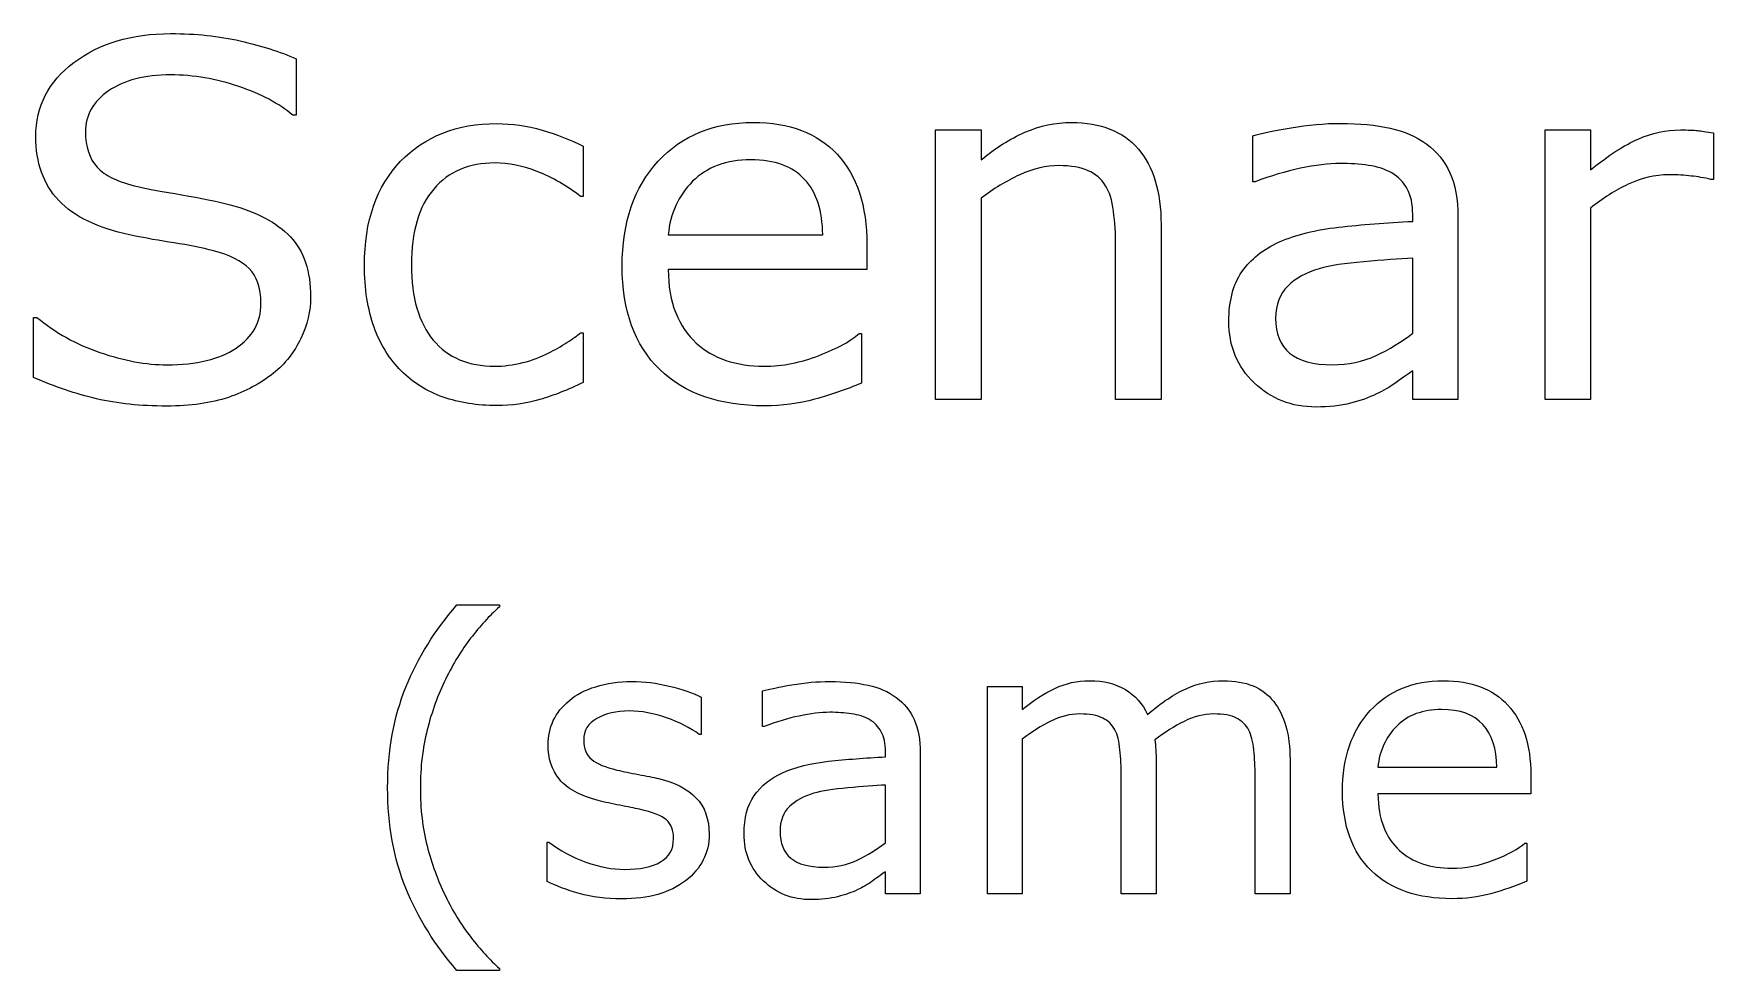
# Model space of a CAD drawing. Extents: x -13 to 750, y 12 to 2314.
# Drawn here: x -12.87 to 31.32, y 585.88 to 610.51 of the extents above; entities that cross this region are included whole.
import ezdxf

# ---------------------------------------------------------------- set-up
doc = ezdxf.new("R2010")
doc.units = 0
doc.layers.get('0').update_dxf_attribs({"linetype": 'CONTINUOUS'})

msp = doc.modelspace()

# ---------------------------------------------------------------- linework, layer by layer
at = {"color": 7}
for points in [[(-5.960446, 609.8529), (-5.960446, 608.3675), (-6.049313, 608.3675)], [(12.054197, 606.1839), (12.054197, 600.89), (10.86084, 600.89), (10.86084, 607.9803), (12.054199, 607.9803), (12.054199, 607.1932)], [(19.265137, 606.6158), (19.201657, 606.6158), (19.201657, 607.8282)], [(28.088376, 605.9241), (28.088376, 600.89), (26.89502, 600.89), (26.89502, 607.9803), (28.088379, 607.9803), (28.088379, 606.933)], [(31.319336, 607.9043), (31.319336, 606.6791)], [(1.586914, 607.555), (1.586914, 606.2284), (1.523437, 606.2284)], [(31.319336, 606.6791), (31.255856, 606.6791)], [(16.789551, 605.4921), (16.789551, 600.89)], [(23.410156, 605.5746), (23.410156, 605.7587)], [(24.597165, 605.7017), (24.597168, 600.89)], [(3.827637, 605.2254), (7.890137, 605.2254)], [(9.051758, 604.9588), (9.051758, 604.3114)], [(16.789551, 600.89), (15.596191, 600.89), (15.596191, 604.9271)], [(23.410156, 602.6356), (23.410156, 604.6097)], [(9.051758, 604.3114), (3.827637, 604.3114)], [(-12.866699, 601.474), (-12.866699, 603.0482), (-12.777829, 603.0482)], [(1.523437, 602.6481), (1.586914, 602.6481), (1.586914, 601.3343)], [(8.848633, 602.6229), (8.91211, 602.6229), (8.91211, 601.3216)], [(23.410156, 602.6358), (23.410156, 602.6356)], [(24.597168, 600.89), (23.410156, 600.89), (23.410156, 601.6454)], [(-1.731934, 595.4877), (-0.61377, 595.4877), (-0.61377, 595.4387)], [(4.688965, 593.0658), (4.688965, 592.0843), (4.640137, 592.0843)], [(6.354004, 592.2941), (6.305176, 592.2941), (6.305176, 593.2267)], [(13.141142, 591.9623), (13.141142, 587.89), (12.223174, 587.89), (12.223174, 593.3441), (13.141142, 593.3441), (13.141142, 592.7386)], [(9.54248, 591.4937), (9.54248, 591.6353)], [(10.455566, 591.5907), (10.455566, 587.89)], [(16.661651, 591.3812), (16.661651, 587.89), (15.743682, 587.89), (15.743682, 590.9955)], [(20.182158, 591.43), (20.182129, 587.89)], [(22.496582, 591.225), (25.621582, 591.225)], [(20.182129, 587.89), (19.26416, 587.89), (19.26416, 590.9955)], [(26.515139, 591.0199), (26.515137, 590.5218)], [(9.54248, 589.2328), (9.54248, 590.7513)], [(26.515137, 590.5218), (22.496582, 590.5218)], [(0.641113, 588.2171), (0.641113, 589.2474), (0.689941, 589.2474)], [(9.54248, 589.233), (9.54248, 589.2328)], [(26.358887, 589.223), (26.407717, 589.223), (26.407717, 588.222)], [(10.455566, 587.89), (9.54248, 587.89), (9.54248, 588.4711)], [(-0.61377, 585.927), (-0.61377, 585.8783)], [(-0.61377, 585.8783), (-1.731934, 585.8783)]]:
    msp.add_lwpolyline(points, dxfattribs=at)
for points in [[(-5.579587, 603.5878), (-5.579587, 603.5878)], [(4.903809, 589.4623), (4.903809, 589.4623)]]:
    msp.add_lwpolyline(points, close=True, dxfattribs=at)
for points in [[(-11.806638, 609.7513), (-11.138018, 610.2591), (-10.289548, 610.513), (-9.261228, 610.513)], [(-9.261228, 610.513), (-8.596839, 610.513), (-7.987464, 610.449533), (-7.433103, 610.3226)], [(-7.433103, 610.3226), (-6.878741, 610.195667), (-6.387855, 610.0391), (-5.960446, 609.8529)], [(-12.809567, 607.8089), (-12.809567, 608.6003), (-12.475257, 609.247767), (-11.806638, 609.7513)], [(-9.267575, 609.4276), (-9.940426, 609.4276), (-10.482093, 609.287967), (-10.892575, 609.0087)], [(-7.471188, 609.1229), (-8.055173, 609.326033), (-8.653968, 609.4276), (-9.267575, 609.4276)], [(-10.892575, 609.0087), (-11.298825, 608.729367), (-11.50195, 608.369667), (-11.50195, 607.9296)], [(-6.049313, 608.3675), (-6.409014, 608.672233), (-6.882972, 608.924033), (-7.471188, 609.1229)], [(-3.211914, 607.1551), (-2.572917, 607.8153), (-1.730794, 608.1454), (-0.685547, 608.1454)], [(-0.685547, 608.1454), (-0.279297, 608.1454), (0.11849, 608.088267), (0.507812, 607.974)], [(3.561036, 607.1551), (4.195801, 607.836433), (5.02946, 608.1771), (6.062012, 608.1771)], [(6.062012, 608.1771), (7.018392, 608.1771), (7.75472, 607.8978), (8.270997, 607.3392)], [(13.209473, 607.9169), (13.607259, 608.090367), (14.015625, 608.1771), (14.43457, 608.1771)], [(14.43457, 608.1771), (15.200521, 608.1771), (15.784505, 607.946467), (16.186523, 607.4852)], [(19.201657, 607.8282), (19.434404, 607.891533), (19.77083, 607.961367), (20.210934, 608.0377)], [(20.210934, 608.0377), (20.651039, 608.113833), (21.084795, 608.1519), (21.512204, 608.1519)], [(21.512204, 608.1519), (22.011553, 608.1519), (22.445309, 608.1096), (22.813474, 608.025)], [(22.813474, 608.025), (23.185869, 607.9446), (23.507484, 607.804933), (23.778317, 607.606)], [(-12.20654, 606.1268), (-12.608558, 606.558467), (-12.809567, 607.119167), (-12.809567, 607.8089)], [(-11.50195, 607.9296), (-11.50195, 607.536), (-11.400387, 607.227067), (-11.197263, 607.0028)], [(0.507812, 607.974), (0.901367, 607.859733), (1.261068, 607.720067), (1.586914, 607.555)], [(12.054199, 607.1932), (12.426595, 607.502133), (12.811686, 607.743367), (13.209473, 607.9169)], [(23.778317, 607.606), (24.044919, 607.411333), (24.248044, 607.159533), (24.387692, 606.8506)], [(28.088379, 606.933), (28.562337, 607.313867), (28.979166, 607.582567), (29.338867, 607.7391)], [(29.338867, 607.7391), (29.7028, 607.8999), (30.07308, 607.9803), (30.449707, 607.9803)], [(30.449707, 607.9803), (30.657064, 607.9803), (30.807292, 607.973967), (30.900391, 607.9613)], [(30.900391, 607.9613), (30.99349, 607.952633), (31.133138, 607.933633), (31.319336, 607.9043)], [(-4.164062, 604.4256), (-4.164062, 605.585133), (-3.84668, 606.494967), (-3.211914, 607.1551)], [(2.615235, 604.3939), (2.615235, 605.553433), (2.930502, 606.473833), (3.561036, 607.1551)], [(5.998535, 607.1932), (5.359538, 607.1932), (4.849609, 607.0049), (4.46875, 606.6283)], [(7.414063, 606.6791), (7.105143, 607.021833), (6.633301, 607.1932), (5.998535, 607.1932)], [(8.270997, 607.3392), (8.791504, 606.7806), (9.051758, 605.987133), (9.051758, 604.9588)], [(16.186523, 607.4852), (16.588542, 607.023933), (16.789551, 606.359567), (16.789551, 605.4921)], [(-11.197263, 607.0028), (-10.994137, 606.778533), (-10.636553, 606.607133), (-10.124509, 606.4886)], [(-0.736329, 607.1107), (-1.413412, 607.1107), (-1.948731, 606.8822), (-2.342286, 606.4252)], [(0.393554, 606.8822), (0.008463, 607.034533), (-0.368164, 607.1107), (-0.736329, 607.1107)], [(1.523437, 606.2284), (1.159505, 606.511933), (0.782877, 606.729867), (0.393554, 606.8822)], [(7.890137, 605.2254), (7.885903, 605.851733), (7.727212, 606.3363), (7.414063, 606.6791)], [(13.07617, 606.7997), (12.720701, 606.6389), (12.380044, 606.433633), (12.054197, 606.1839)], [(14.098143, 607.0409), (13.772296, 607.0409), (13.431639, 606.9605), (13.07617, 606.7997)], [(14.872557, 606.9076), (14.673664, 606.996467), (14.415526, 607.0409), (14.098143, 607.0409)], [(15.329588, 606.514), (15.223793, 606.691733), (15.07145, 606.822933), (14.872557, 606.9076)], [(20.458496, 606.9713), (20.073405, 606.890833), (19.675618, 606.772333), (19.265137, 606.6158)], [(21.505859, 607.0982), (21.192708, 607.0982), (20.843587, 607.0559), (20.458496, 606.9713)], [(22.248535, 607.0472), (22.011556, 607.0812), (21.763997, 607.0982), (21.505859, 607.0982)], [(22.85791, 606.8504), (22.688639, 606.947733), (22.485514, 607.013333), (22.248535, 607.0472)], [(23.26416, 606.4315), (23.171061, 606.609233), (23.035645, 606.748867), (22.85791, 606.8504)], [(24.387692, 606.8506), (24.527341, 606.541733), (24.597165, 606.158767), (24.597165, 605.7017)], [(30.145017, 606.8001), (29.776852, 606.8001), (29.421383, 606.717567), (29.07861, 606.5525)], [(30.735349, 606.7681), (30.57031, 606.789433), (30.373532, 606.8001), (30.145017, 606.8001)], [(31.255856, 606.6791), (31.078122, 606.7211), (30.90462, 606.750767), (30.735349, 606.7681)], [(-10.124509, 606.4886), (-9.853675, 606.429267), (-9.468584, 606.357333), (-8.969235, 606.2728)], [(-8.969235, 606.2728), (-8.469886, 606.1882), (-8.046709, 606.101467), (-7.699704, 606.0126)], [(-2.342286, 606.4252), (-2.731608, 605.9724), (-2.92627, 605.305867), (-2.92627, 604.4256)], [(4.46875, 606.6283), (4.092122, 606.251633), (3.878418, 605.784), (3.827637, 605.2254)], [(15.539061, 605.8412), (15.500974, 606.128933), (15.43115, 606.3532), (15.329588, 606.514)], [(23.410156, 605.7587), (23.410156, 606.0295), (23.361491, 606.253767), (23.26416, 606.4315)], [(29.07861, 606.5525), (28.735837, 606.3917), (28.405759, 606.182233), (28.088376, 605.9241)], [(-10.340329, 605.2191), (-11.17822, 605.396833), (-11.80029, 605.6994), (-12.20654, 606.1268)], [(-7.699704, 606.0126), (-6.99723, 605.8264), (-6.468259, 605.544967), (-6.11279, 605.1683)], [(15.596191, 604.9271), (15.596191, 605.252967), (15.577148, 605.557667), (15.539061, 605.8412)], [(19.90625, 605.035), (20.337891, 605.225467), (20.856283, 605.354533), (21.461426, 605.4222)], [(21.461426, 605.4222), (22.066569, 605.489933), (22.716146, 605.540733), (23.410156, 605.5746)], [(-9.166013, 605.0096), (-9.534177, 605.064267), (-9.925615, 605.1341), (-10.340329, 605.2191)], [(-8.131345, 604.8002), (-8.448728, 604.8848), (-8.793617, 604.9546), (-9.166013, 605.0096)], [(-6.11279, 605.1683), (-5.757321, 604.7917), (-5.579587, 604.264867), (-5.579587, 603.5878)], [(18.916016, 604.2479), (19.148763, 604.582233), (19.478841, 604.8446), (19.90625, 605.035)], [(-7.198239, 604.3368), (-7.401364, 604.535667), (-7.712399, 604.690133), (-8.131345, 604.8002)], [(22.121582, 604.5147), (21.630697, 604.4727), (21.241374, 604.411333), (20.953613, 604.3306)], [(23.410156, 604.6097), (23.046224, 604.588367), (22.616699, 604.5567), (22.121582, 604.5147)], [(-6.887204, 603.41), (-6.887204, 603.828933), (-6.990882, 604.137867), (-7.198239, 604.3368)], [(-3.910156, 602.7943), (-4.079427, 603.259767), (-4.164062, 603.803533), (-4.164062, 604.4256)], [(-2.92627, 604.4256), (-2.92627, 603.5708), (-2.73584, 602.912767), (-2.354981, 602.4515)], [(3.605469, 601.6771), (2.945313, 602.3161), (2.615235, 603.2217), (2.615235, 604.3939)], [(3.827637, 604.3114), (3.827637, 603.875533), (3.893229, 603.494667), (4.024414, 603.1688)], [(18.573242, 602.9466), (18.573242, 603.484067), (18.6875, 603.917833), (18.916016, 604.2479)], [(20.953613, 604.3306), (20.61084, 604.233267), (20.333659, 604.080933), (20.12207, 603.8736)], [(-5.57959, 603.5878), (-5.57959, 603.2196), (-5.666341, 602.855667), (-5.839844, 602.496)], [(20.12207, 603.8736), (19.910481, 603.670467), (19.804687, 603.389067), (19.804687, 603.0294)], [(-7.541013, 602.2421), (-7.10514, 602.534033), (-6.887204, 602.923333), (-6.887204, 603.41)], [(4.024414, 603.1688), (4.155599, 602.8472), (4.335449, 602.582733), (4.563965, 602.3754)], [(-12.777829, 603.0482), (-12.299639, 602.6504), (-11.747393, 602.3436), (-11.121091, 602.1278)], [(-3.192871, 601.639), (-3.50179, 601.943733), (-3.740885, 602.328833), (-3.910156, 602.7943)], [(19.239746, 601.328), (18.79541, 601.7512), (18.573242, 602.290733), (18.573242, 602.9466)], [(19.804687, 603.0294), (19.804687, 602.623133), (19.927409, 602.3163), (20.172852, 602.1089)], [(-5.839844, 602.496), (-6.009115, 602.136267), (-6.24821, 601.831567), (-6.557129, 601.5819)], [(-2.354981, 602.4515), (-1.96989, 601.9945), (-1.430339, 601.766), (-0.736329, 601.766)], [(0.672851, 602.1085), (0.846354, 602.197433), (1.009277, 602.290533), (1.161621, 602.3878)], [(1.161621, 602.3878), (1.313964, 602.4894), (1.43457, 602.576167), (1.523437, 602.6481)], [(4.563965, 602.3754), (4.784017, 602.172267), (5.044271, 602.0199), (5.344727, 601.9183)], [(7.801269, 602.0516), (8.292155, 602.246267), (8.641276, 602.4367), (8.848633, 602.6229)], [(22.445312, 602.0455), (22.792317, 602.2105), (23.113932, 602.407267), (23.410156, 602.6358)], [(-11.121091, 602.1278), (-10.494789, 601.912), (-9.906573, 601.8041), (-9.356442, 601.8041)], [(-9.356442, 601.8041), (-8.577797, 601.8041), (-7.972653, 601.9501), (-7.541013, 602.2421)], [(-0.736329, 601.766), (-0.495118, 601.766), (-0.249675, 601.797667), (0, 601.861)], [(0, 601.861), (0.249674, 601.924333), (0.473958, 602.006833), (0.672851, 602.1085)], [(5.344727, 601.9183), (5.649414, 601.816767), (5.983724, 601.766), (6.347656, 601.766)], [(6.347656, 601.766), (6.830078, 601.766), (7.314616, 601.8612), (7.801269, 602.0516)], [(20.172852, 602.1089), (20.418295, 601.905833), (20.792806, 601.8043), (21.296387, 601.8043)], [(21.296387, 601.8043), (21.715332, 601.8043), (22.098307, 601.8847), (22.445312, 602.0455)], [(-11.209961, 600.909), (-11.751628, 601.036), (-12.303874, 601.224333), (-12.866699, 601.474)], [(-6.557129, 601.5819), (-6.895671, 601.311033), (-7.291341, 601.099433), (-7.744141, 600.9471)], [(-2.094727, 600.9535), (-2.522135, 601.105833), (-2.888184, 601.334333), (-3.192871, 601.639)], [(6.360352, 600.725), (5.18392, 600.725), (4.265625, 601.042367), (3.605469, 601.6771)], [(23.410156, 601.6454), (23.304362, 601.573467), (23.160482, 601.4719), (22.978516, 601.3407)], [(-7.744141, 600.9471), (-8.192708, 600.794767), (-8.734375, 600.7186), (-9.369141, 600.7186)], [(-0.685547, 600.7313), (-1.197591, 600.7313), (-1.667318, 600.805367), (-2.094727, 600.9535)], [(1.586914, 601.3343), (1.189128, 601.1439), (0.810384, 600.9958), (0.450684, 600.89)], [(8.91211, 601.3216), (8.510092, 601.152333), (8.09961, 601.010567), (7.680664, 600.8963)], [(20.864746, 600.6932), (20.225749, 600.6932), (19.684082, 600.9048), (19.239746, 601.328)], [(22.458008, 601.036), (22.259115, 600.938667), (22.030599, 600.858267), (21.772461, 600.7948)], [(22.978516, 601.3407), (22.800781, 601.213767), (22.627279, 601.1122), (22.458008, 601.036)], [(-9.369141, 600.7186), (-10.050456, 600.7186), (-10.664062, 600.782067), (-11.209961, 600.909)], [(0.450684, 600.89), (0.095215, 600.7842), (-0.283529, 600.7313), (-0.685547, 600.7313)], [(7.680664, 600.8963), (7.261719, 600.7821), (6.821615, 600.725), (6.360352, 600.725)], [(21.772461, 600.7948), (21.514323, 600.727067), (21.211751, 600.6932), (20.864746, 600.6932)], [(-3.074707, 593.3246), (-2.755697, 594.1058), (-2.308105, 594.826833), (-1.731934, 595.4877)], [(-0.61377, 595.4387), (-0.877441, 595.2011), (-1.12972, 594.926033), (-1.370606, 594.6135)], [(-1.370606, 594.6135), (-1.608236, 594.3043), (-1.82959, 593.942967), (-2.034668, 593.5295)], [(-2.034668, 593.5295), (-2.22998, 593.129167), (-2.389486, 592.6881), (-2.513184, 592.2063)], [(1.92041, 593.3392), (2.203613, 593.430333), (2.519368, 593.4759), (2.867676, 593.4759)], [(2.867676, 593.4759), (3.193197, 593.4759), (3.521973, 593.435233), (3.854004, 593.3539)], [(7.081543, 593.3878), (7.420085, 593.446467), (7.753744, 593.4758), (8.08252, 593.4758)], [(8.08252, 593.4758), (8.466634, 593.4758), (8.800293, 593.443133), (9.083496, 593.3778)], [(13.995634, 593.2953), (14.282093, 593.428767), (14.586455, 593.4955), (14.90872, 593.4955)], [(14.90872, 593.4955), (15.279814, 593.4955), (15.593942, 593.417367), (15.851103, 593.2611)], [(17.447783, 593.2855), (17.753772, 593.4255), (18.080921, 593.4955), (18.429228, 593.4955)], [(18.429228, 593.4955), (19.028187, 593.4955), (19.469267, 593.3132), (19.75247, 592.9486)], [(22.291506, 592.7093), (22.779787, 593.233433), (23.421063, 593.4955), (24.215334, 593.4955)], [(24.215334, 593.4955), (24.951011, 593.4955), (25.517418, 593.280633), (25.914553, 592.8509)], [(-3.553223, 590.683), (-3.553223, 591.6628), (-3.393717, 592.543333), (-3.074707, 593.3246)], [(0.802246, 592.4457), (0.896647, 592.644233), (1.038249, 592.821633), (1.227051, 592.9779)], [(1.227051, 592.9779), (1.409342, 593.1309), (1.640462, 593.251333), (1.92041, 593.3392)], [(3.854004, 593.3539), (4.18929, 593.275767), (4.467611, 593.179733), (4.688965, 593.0658)], [(6.305176, 593.2267), (6.484212, 593.275367), (6.743001, 593.329067), (7.081543, 593.3878)], [(9.083496, 593.3778), (9.369955, 593.3158), (9.61735, 593.208367), (9.825684, 593.0555)], [(9.825684, 593.0555), (10.030762, 592.905767), (10.187012, 592.7121), (10.294434, 592.4745)], [(13.141142, 592.7386), (13.427601, 592.976267), (13.712431, 593.161833), (13.995634, 593.2953)], [(15.851103, 593.2611), (16.11152, 593.104833), (16.305205, 592.888367), (16.432158, 592.6117)], [(16.432158, 592.6117), (16.803252, 592.924167), (17.141794, 593.148767), (17.447783, 593.2855)], [(2.799316, 592.6996), (2.46403, 592.6996), (2.180827, 592.6345), (1.949707, 592.5043)], [(3.785645, 592.5189), (3.450358, 592.639367), (3.121582, 592.6996), (2.799316, 592.6996)], [(7.271973, 592.5675), (6.975749, 592.5055), (6.669759, 592.414367), (6.354004, 592.2941)], [(8.077637, 592.6655), (7.836751, 592.6655), (7.568197, 592.632833), (7.271973, 592.5675)], [(8.648926, 592.6265), (8.466634, 592.6525), (8.276204, 592.6655), (8.077637, 592.6655)], [(9.117676, 592.4752), (8.987467, 592.550067), (8.831217, 592.6005), (8.648926, 592.6265)], [(14.649931, 592.6214), (14.39928, 592.6214), (14.147002, 592.559567), (13.893095, 592.4359)], [(15.2554, 592.514), (15.115426, 592.5856), (14.913603, 592.6214), (14.649931, 592.6214)], [(18.17041, 592.6214), (17.913249, 592.6214), (17.656087, 592.5563), (17.398926, 592.4261)], [(18.775879, 592.514), (18.635905, 592.5856), (18.434082, 592.6214), (18.17041, 592.6214)], [(19.75247, 592.9486), (20.038929, 592.587267), (20.182158, 592.081067), (20.182158, 591.43)], [(21.563967, 590.5853), (21.563967, 591.477233), (21.80648, 592.185233), (22.291506, 592.7093)], [(24.166504, 592.7386), (23.674967, 592.7386), (23.282715, 592.593767), (22.989746, 592.3041)], [(25.255371, 592.3431), (25.017741, 592.606767), (24.654785, 592.7386), (24.166504, 592.7386)], [(25.914553, 592.8509), (26.314944, 592.421233), (26.515139, 591.8109), (26.515139, 591.0199)], [(-2.513184, 592.2063), (-2.633626, 591.7245), (-2.693848, 591.2167), (-2.693848, 590.6829)], [(0.665527, 591.8109), (0.665527, 592.0355), (0.7111, 592.2471), (0.802246, 592.4457)], [(1.949707, 592.5043), (1.718587, 592.3773), (1.603027, 592.186867), (1.603027, 591.933)], [(4.640137, 592.0843), (4.405762, 592.256833), (4.120931, 592.4017), (3.785645, 592.5189)], [(9.430176, 592.1529), (9.358561, 592.289633), (9.254395, 592.397067), (9.117676, 592.4752)], [(9.54248, 591.6353), (9.54248, 591.843633), (9.505046, 592.016167), (9.430176, 592.1529)], [(10.294434, 592.4745), (10.401855, 592.236833), (10.455566, 591.942233), (10.455566, 591.5907)], [(13.893095, 592.4359), (13.642444, 592.312233), (13.391793, 592.154367), (13.141142, 591.9623)], [(15.577666, 592.2015), (15.502796, 592.3415), (15.395374, 592.445667), (15.2554, 592.514)], [(15.709502, 591.6791), (15.689969, 591.897167), (15.646023, 592.0713), (15.577666, 592.2015)], [(17.398926, 592.4261), (17.141765, 592.299167), (16.884603, 592.136433), (16.627441, 591.9379)], [(19.098145, 592.1966), (19.023275, 592.3366), (18.915853, 592.4424), (18.775879, 592.514)], [(19.22998, 591.6742), (19.210447, 591.892267), (19.166502, 592.0664), (19.098145, 592.1966)], [(22.989746, 592.3041), (22.700033, 592.014367), (22.535645, 591.654667), (22.496582, 591.225)], [(25.621582, 591.225), (25.618315, 591.706733), (25.496245, 592.079433), (25.255371, 592.3431)], [(0.963379, 590.9027), (0.764811, 591.1501), (0.665527, 591.452833), (0.665527, 591.8109)], [(1.603027, 591.933), (1.603027, 591.7084), (1.673014, 591.539133), (1.812988, 591.4252)], [(15.743682, 590.9955), (15.743682, 591.236367), (15.732289, 591.464233), (15.709502, 591.6791)], [(16.627441, 591.9379), (16.637208, 591.862967), (16.645344, 591.775067), (16.651851, 591.6742)], [(16.651851, 591.6742), (16.658384, 591.576533), (16.661651, 591.478867), (16.661651, 591.3812)], [(19.26416, 590.9955), (19.26416, 591.229833), (19.252767, 591.456067), (19.22998, 591.6742)], [(1.812988, 591.4252), (1.949707, 591.311267), (2.171061, 591.218467), (2.477051, 591.1468)], [(6.847168, 591.0787), (7.179199, 591.225167), (7.577962, 591.324433), (8.043457, 591.3765)], [(8.043457, 591.3765), (8.508952, 591.4285), (9.008626, 591.467567), (9.54248, 591.4937)], [(1.983887, 590.3461), (1.505371, 590.473033), (1.165202, 590.658567), (0.963379, 590.9027)], [(2.477051, 591.1468), (2.646322, 591.107467), (2.835124, 591.0684), (3.043457, 591.0296)], [(3.043457, 591.0296), (3.255046, 590.990933), (3.430827, 590.955133), (3.570801, 590.9222)], [(3.570801, 590.9222), (3.997233, 590.824533), (4.326009, 590.6569), (4.557129, 590.4193)], [(6.085449, 590.4732), (6.264486, 590.730333), (6.518392, 590.932167), (6.847168, 591.0787)], [(-3.074707, 588.0414), (-3.393717, 588.8226), (-3.553223, 589.703133), (-3.553223, 590.683)], [(-2.693848, 590.6829), (-2.693848, 590.126233), (-2.635254, 589.616767), (-2.518066, 589.1545)], [(2.555176, 590.2191), (2.346842, 590.258433), (2.156413, 590.300767), (1.983887, 590.3461)], [(4.557129, 590.4193), (4.788249, 590.178433), (4.903809, 589.859433), (4.903809, 589.4623)], [(5.821777, 589.4722), (5.821777, 589.8856), (5.909668, 590.219267), (6.085449, 590.4732)], [(7.652832, 590.5367), (7.38916, 590.461833), (7.175944, 590.344633), (7.013184, 590.1851)], [(8.55127, 590.6783), (8.173665, 590.645633), (7.874186, 590.598433), (7.652832, 590.5367)], [(9.54248, 590.7513), (9.262533, 590.7353), (8.932129, 590.710967), (8.55127, 590.6783)], [(22.325686, 588.4955), (21.817873, 588.987033), (21.563967, 589.683633), (21.563967, 590.5853)], [(22.496582, 590.5218), (22.496582, 590.186533), (22.547038, 589.893567), (22.647949, 589.6429)], [(3.067871, 590.1166), (2.937663, 590.145933), (2.766764, 590.1801), (2.555176, 590.2191)], [(3.780762, 589.8334), (3.657064, 589.944067), (3.419434, 590.038467), (3.067871, 590.1166)], [(7.013184, 590.1851), (6.850423, 590.028833), (6.769043, 589.812367), (6.769043, 589.5357)], [(3.966309, 589.3451), (3.966309, 589.5599), (3.90446, 589.722667), (3.780762, 589.8334)], [(4.903809, 589.4623), (4.903809, 588.964233), (4.697103, 588.5557), (4.283691, 588.2367)], [(6.334473, 588.2271), (5.992676, 588.552633), (5.821777, 588.967667), (5.821777, 589.4722)], [(6.769043, 589.5357), (6.769043, 589.223233), (6.863444, 588.987233), (7.052246, 588.8277)], [(22.647949, 589.6429), (22.74886, 589.3955), (22.887207, 589.192067), (23.062988, 589.0326)], [(-2.518066, 589.1545), (-2.397624, 588.6923), (-2.236491, 588.252867), (-2.034668, 587.8362)], [(0.689941, 589.2474), (0.979655, 589.029333), (1.301921, 588.8552), (1.656738, 588.725)], [(3.624512, 588.7298), (3.852376, 588.860067), (3.966309, 589.065167), (3.966309, 589.3451)], [(8.800293, 588.7789), (9.06722, 588.905833), (9.314616, 589.0572), (9.54248, 589.233)], [(23.062988, 589.0326), (23.232259, 588.876333), (23.432455, 588.759133), (23.663574, 588.681)], [(25.553223, 588.7836), (25.930827, 588.933333), (26.199382, 589.0798), (26.358887, 589.223)], [(1.656738, 588.725), (2.011556, 588.598), (2.351725, 588.5345), (2.677246, 588.5345)], [(2.677246, 588.5345), (3.080892, 588.5345), (3.396647, 588.5996), (3.624512, 588.7298)], [(7.052246, 588.8277), (7.241048, 588.671433), (7.529134, 588.5933), (7.916504, 588.5933)], [(7.916504, 588.5933), (8.238769, 588.5933), (8.533366, 588.655167), (8.800293, 588.7789)], [(23.663574, 588.681), (23.897949, 588.602867), (24.155111, 588.5638), (24.435059, 588.5638)], [(24.435059, 588.5638), (24.806152, 588.5638), (25.178874, 588.637067), (25.553223, 588.7836)], [(1.48584, 587.8998), (1.150553, 587.9974), (0.868978, 588.103167), (0.641113, 588.2171)], [(4.283691, 588.2367), (3.873535, 587.9177), (3.312012, 587.7582), (2.599121, 587.7582)], [(7.584473, 587.7388), (7.092936, 587.7388), (6.67627, 587.901567), (6.334473, 588.2271)], [(9.210449, 588.2367), (9.07373, 588.139033), (8.940267, 588.0609), (8.810059, 588.0023)], [(9.54248, 588.4711), (9.4611, 588.415767), (9.350423, 588.337633), (9.210449, 588.2367)], [(24.444826, 587.763), (23.539878, 587.763), (22.833498, 588.007167), (22.325686, 588.4955)], [(26.407717, 588.222), (26.098472, 588.0918), (25.782717, 587.982767), (25.460451, 587.8949)], [(-1.731934, 585.8783), (-2.308105, 586.5391), (-2.755697, 587.260133), (-3.074707, 588.0414)], [(-2.034668, 587.8362), (-1.839355, 587.4358), (-1.616374, 587.074467), (-1.365723, 586.7522)], [(2.599121, 587.7582), (2.195475, 587.7582), (1.824381, 587.8054), (1.48584, 587.8998)], [(8.282715, 587.8168), (8.084147, 587.7648), (7.8514, 587.7388), (7.584473, 587.7388)], [(8.810059, 588.0023), (8.657064, 587.927433), (8.481283, 587.8656), (8.282715, 587.8168)], [(25.460451, 587.8949), (25.138186, 587.806967), (24.799644, 587.763), (24.444826, 587.763)], [(-1.365723, 586.7522), (-1.115072, 586.426667), (-0.864421, 586.1516), (-0.61377, 585.927)]]:
    msp.add_open_spline(points, degree=3, dxfattribs=at)

doc.saveas('drawing.dxf')
